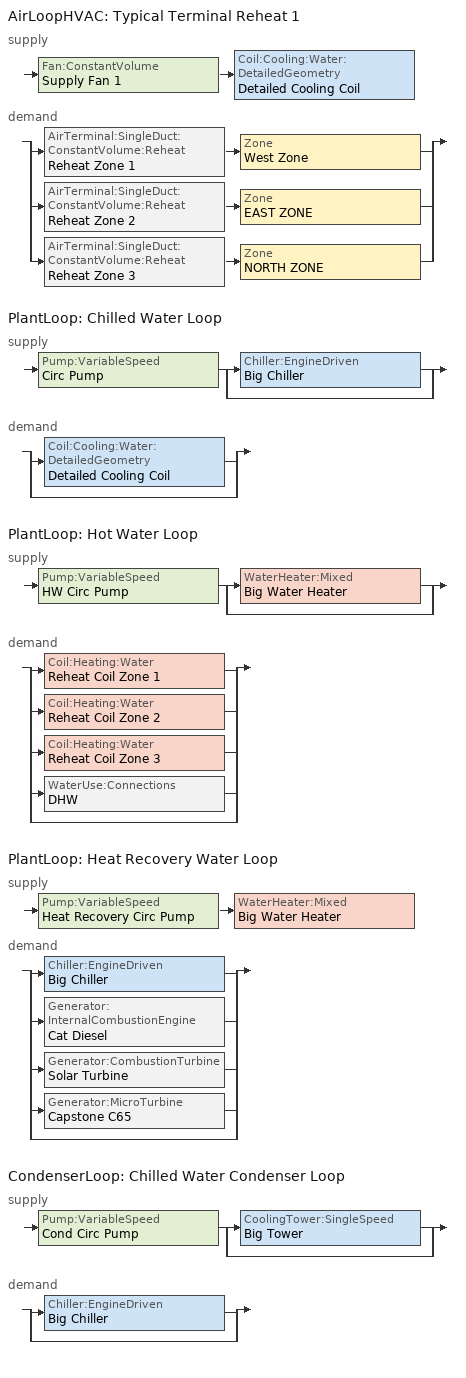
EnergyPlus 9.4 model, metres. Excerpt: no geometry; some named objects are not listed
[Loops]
AirLoopHVAC 'Typical Terminal Reheat 1'
 supply: Fan:ConstantVolume 'Supply Fan 1' > Coil:Cooling:Water:DetailedGeometry 'Detailed Cooling Coil'
 demand: split
  | AirTerminal:SingleDuct:ConstantVolume:Reheat 'Reheat Zone 1' > Zone 'West Zone'
  | AirTerminal:SingleDuct:ConstantVolume:Reheat 'Reheat Zone 2' > Zone 'EAST ZONE'
  | AirTerminal:SingleDuct:ConstantVolume:Reheat 'Reheat Zone 3' > Zone 'NORTH ZONE'
PlantLoop 'Chilled Water Loop'
 supply: Pump:VariableSpeed 'Circ Pump' > split
  | Chiller:EngineDriven 'Big Chiller'
  | bypass
 demand: split
  | Coil:Cooling:Water:DetailedGeometry 'Detailed Cooling Coil'
  | bypass
PlantLoop 'Hot Water Loop'
 supply: Pump:VariableSpeed 'HW Circ Pump' > split
  | WaterHeater:Mixed 'Big Water Heater'
  | bypass
 demand: split
  | Coil:Heating:Water 'Reheat Coil Zone 1'
  | Coil:Heating:Water 'Reheat Coil Zone 2'
  | Coil:Heating:Water 'Reheat Coil Zone 3'
  | WaterUse:Connections 'DHW'
  | bypass
PlantLoop 'Heat Recovery Water Loop'
 supply: Pump:VariableSpeed 'Heat Recovery Circ Pump' > WaterHeater:Mixed 'Big Water Heater'
 demand: split
  | Chiller:EngineDriven 'Big Chiller'
  | Generator:InternalCombustionEngine 'Cat Diesel'
  | Generator:CombustionTurbine 'Solar Turbine'
  | Generator:MicroTurbine 'Capstone C65'
  | bypass
CondenserLoop 'Chilled Water Condenser Loop'
 supply: Pump:VariableSpeed 'Cond Circ Pump' > split
  | CoolingTower:SingleSpeed 'Big Tower'
  | bypass
 demand: split
  | Chiller:EngineDriven 'Big Chiller'
  | bypass
[PlantLoop] Fluid Type=Water; Minimum Loop Flow Rate {m3/s}=0; Plant Loop Volume {m3}=autocalculate; Load Distribution Scheme=Optimal
Name | Plant Equipment Operation Scheme | Maximum Loop Temperature {C} | Minimum Loop Temperature {C} | Maximum Loop Flow Rate {m3/s}
Chilled Water Loop | CW Loop Operation | 98 | 1 | 0.0011
Hot Water Loop | Hot Loop Operation | 100 | 10 | 0.0043
Heat Recovery Water Loop | Hot Loop Operation | 98 | 10 | 0.005
[CondenserLoop]
Chilled Water Condenser Loop: Fluid Type=Water; Condenser Equipment Operation Scheme=Tower Loop Operation; Maximum Loop Temperature {C}=80; Minimum Loop Temperature {C}=10; Maximum Loop Flow Rate {m3/s}=0.0011; Minimum Loop Flow Rate {m3/s}=0; Condenser Loop Volume {m3}=autocalculate; Load Distribution Scheme=SequentialLoad
[SetpointManager:FollowOutdoorAirTemperature]
MyCondenserControl: Control Variable=Temperature; Reference Temperature Type=OutdoorAirWetBulb; Offset Temperature Difference {deltaC}=0; Maximum Setpoint Temperature {C}=80; Minimum Setpoint Temperature {C}=10; Setpoint Node or NodeList=Condenser Supply Outlet Node
[PlantEquipmentOperationSchemes]
Name | Control Scheme 1 | Control Scheme 1 Schedule | Control Scheme 2 | Control Scheme 2 Schedule
CW Loop Operation | Peak Operation | On Peak | Peak Operation | Off Peak
Hot Loop Operation | Water Heater Only | ON
[CondenserEquipmentOperationSchemes]
Tower Loop Operation: Control Scheme 1=Year Round Tower Operation; Control Scheme 1 Schedule=ON
[PlantEquipmentOperation:CoolingLoad] Load Range 1 Lower Limit {W}=0
Name | Load Range 1 Upper Limit {W} | Range 1 Equipment List
Peak Operation | 500000 | Diesel Only
Year Round Tower Operation | 90000000 | All Towers
[PlantEquipmentOperation:HeatingLoad]
Water Heater Only: Load Range 1 Lower Limit {W}=0; Load Range 1 Upper Limit {W}=10000000; Range 1 Equipment List=heating plant
[PlantEquipmentList]
Diesel Only: Big Chiller
heating plant: Big Water Heater
[CondenserEquipmentList]
All Towers: Big Tower
[AirLoopHVAC]
Typical Terminal Reheat 1: Design Supply Air Flow Rate {m3/s}=1.3
[SetpointManager:Scheduled]
Big Chiller Setpoint Manager: Control Variable=Temperature; Schedule=CW Loop Temp Schedule; Setpoint Node or NodeList=Big Chiller Outlet Node
[Controller:WaterCoil]
Main Cooling Coil Controller: Control Variable=Temperature; Action=Reverse; Actuator Variable=FLOW; Controller Convergence Tolerance {deltaC}=0.1; Maximum Actuated Flow {m3/s}=0.0011; Minimum Actuated Flow {m3/s}=0
[Zone equipment]
West Zone: Reheat Zone 1
EAST ZONE: Reheat Zone 2
NORTH ZONE: Reheat Zone 3
[AirTerminal:SingleDuct:ConstantVolume:Reheat] Availability Schedule=FanAndCoilAvailSched; Minimum Hot Water or Steam Flow Rate {m3/s}=0; Convergence Tolerance=0.001
Name | Maximum Air Flow Rate {m3/s} | Reheat Coil | Maximum Hot Water or Steam Flow Rate {m3/s}
Reheat Zone 1 | 0.47 | Reheat Coil Zone 1 | 0.0013
Reheat Zone 2 | 0.36 | Reheat Coil Zone 2 | 0.0012
Reheat Zone 3 | 0.47 | Reheat Coil Zone 3 | 0.0013
[ZoneControl:Thermostat] Control Type Schedule=Dual Zone Control Type Sched; Control 1=Dual setpoints
Name | Zone or ZoneList
Zone 1 Thermostat | West Zone
Zone 2 Thermostat | EAST ZONE
Zone 3 Thermostat | NORTH ZONE
[ThermostatSetpoint:DualSetpoint]
Dual setpoints: Heating Setpoint Temperature Schedule=Heating Setpoints; Cooling Setpoint Temperature Schedule=Cooling Setpoints
[Chiller:EngineDriven]
Big Chiller: Condenser Type=WaterCooled; Nominal Capacity {W}=100000; Nominal COP {W/W}=2.75; Minimum Part Load Ratio=0.15; Maximum Part Load Ratio=1; Optimum Part Load Ratio=0.65; Design Condenser Inlet Temperature {C}=35; Temperature Rise Coefficient=2.778; Design Chilled Water Outlet Temperature {C}=6.67; Design Chilled Water Flow Rate {m3/s}=0.0011; Design Condenser Water Flow Rate {m3/s}=0.0011; Coefficient 1 of Capacity Ratio Curve=0.9949; Coefficient 2 of Capacity Ratio Curve=-0.045954; Coefficient 3 of Capacity Ratio Curve=-0.0013543; Coefficient 1 of Power Ratio Curve=2.333; Coefficient 2 of Power Ratio Curve=-1.975; Coefficient 3 of Power Ratio Curve=0.6121; Coefficient 1 of Full Load Ratio Curve=0.03303; Coefficient 2 of Full Load Ratio Curve=0.6852; Coefficient 3 of Full Load Ratio Curve=0.2818; Chilled Water Outlet Temperature Lower Limit {C}=5; Fuel Use Curve=Fuel Use Curve; Jacket Heat Recovery Curve=Recovery Jacket Heat Curve; Lube Heat Recovery Curve=Recovery Lube Heat Curve; Total Exhaust Energy Curve=Total Exhaust Energy Curve; Exhaust Temperature Curve=Exhaust Temp Curve; Coefficient 1 of U-Factor Times Area Curve=0.01516; Coefficient 2 of U-Factor Times Area Curve=0.9; Maximum Exhaust Flow per Unit of Power Output {(kg/s)/W}=0.00063; Design Minimum Exhaust Temperature {C}=150; Fuel Type=DIESEL; Fuel Higher Heating Value {kJ/kg}=45500; Design Heat Recovery Water Flow Rate {m3/s}=0.00125; Chiller Flow Mode=LeavingSetpointModulated; Maximum Temperature for Heat Recovery at Heat Recovery Outlet Node {C}=80
[WaterHeater:Mixed]
Big Water Heater: Tank Volume {m3}=0.151; Setpoint Temperature Schedule=Hot Water Setpoint Temperature Schedule; Deadband Temperature Difference {deltaC}=5; Maximum Temperature Limit {C}=82.2222; Heater Control Type=CYCLE; Heater Maximum Capacity {W}=200000; Heater Fuel Type=Electricity; Heater Thermal Efficiency=0.8; Ambient Temperature Indicator=SCHEDULE; Ambient Temperature Schedule=Hot Water Ambient Temperature Schedule; Off Cycle Loss Coefficient to Ambient Temperature {W/K}=5; On Cycle Loss Coefficient to Ambient Temperature {W/K}=5; Use Side Effectiveness=1; Source Side Effectiveness=0.9; Use Side Design Flow Rate {m3/s}=0.0043; Source Side Design Flow Rate {m3/s}=0.005
[CoolingTower:SingleSpeed]
Big Tower: Design Water Flow Rate {m3/s}=0.0011; Design Air Flow Rate {m3/s}=16; Design Fan Power {W}=1000; Design U-Factor Times Area Value {W/K}=1750; Free Convection Regime Air Flow Rate {m3/s}=0; Free Convection Regime U-Factor Times Area Value {W/K}=0; Performance Input Method=UFactorTimesAreaAndDesignWaterFlowRate
[Pump:VariableSpeed] Design Pump Head {Pa}=300000; Motor Efficiency=0.87; Fraction of Motor Inefficiencies to Fluid Stream=0; Coefficient 1 of the Part Load Performance Curve=0; Coefficient 2 of the Part Load Performance Curve=1; Coefficient 3 of the Part Load Performance Curve=0; Coefficient 4 of the Part Load Performance Curve=0; Design Minimum Flow Rate {m3/s}=0; Pump Control Type=INTERMITTENT
Name | Design Maximum Flow Rate {m3/s} | Design Power Consumption {W}
Circ Pump; Cond Circ Pump | 0.0011 | 500
HW Circ Pump | 0.0043 | 2000
Heat Recovery Circ Pump | 0.005 | 2500
[Coil:Heating:Water] Availability Schedule=FanAndCoilAvailSched; U-Factor Times Area Value {W/K}=400; Performance Input Method=UFactorTimesAreaAndDesignWaterFlowRate; Rated Capacity {W}=autosize; Rated Inlet Water Temperature {C}=82.2; Rated Inlet Air Temperature {C}=16.6; Rated Outlet Water Temperature {C}=71.1; Rated Outlet Air Temperature {C}=32.2
Name | Maximum Water Flow Rate {m3/s}
Reheat Coil Zone 1 | 0.0013
Reheat Coil Zone 2 | 0.0012
Reheat Coil Zone 3 | 0.0018
[Coil:Cooling:Water:DetailedGeometry]
Detailed Cooling Coil: Availability Schedule=CoolingCoilAvailSched; Maximum Water Flow Rate {m3/s}=0.0011; Tube Outside Surface Area {m2}=6.23816; Total Tube Inside Area {m2}=6.20007; Fin Surface Area {m2}=101.716; Minimum Airflow Area {m2}=0.810606; Coil Depth {m}=0.165098; Fin Diameter {m}=0.435072; Fin Thickness {m}=0.00149998; Tube Inside Diameter {m}=0.01445; Tube Outside Diameter {m}=0.0158798; Tube Thermal Conductivity {W/m-K}=385.765; Fin Thermal Conductivity {W/m-K}=203.883; Fin Spacing {m}=0.00181429; Tube Depth Spacing {m}=0.0258998; Number of Tube Rows=6; Number of Tubes per Row=16
[Fan:ConstantVolume]
Supply Fan 1: Availability Schedule=FanAndCoilAvailSched; Fan Total Efficiency=0.7; Pressure Rise {Pa}=600; Maximum Flow Rate {m3/s}=1.3; Motor Efficiency=0.9; Motor In Airstream Fraction=1
[ElectricLoadCenter:Distribution]
Electric Load Center: Generator List=Backup Generators; Generator Operation Scheme Type=Baseload; Generator Demand Limit Scheme Purchased Electric Demand Limit {W}=0; Electrical Buss Type=AlternatingCurrent
[ElectricLoadCenter:Generators]
Backup Generators: Generator 1=Cat Diesel; Generator 1 Rated Electric Power Output {W}=50000; Generator 1 Availability Schedule=ON PEAK GENERATOR SCHEDULE; Generator 2=Solar Turbine; Generator 2 Rated Electric Power Output {W}=30000; Generator 2 Availability Schedule=OFF PEAK GENERATOR SCHEDULE; Generator 3=Capstone C65; Generator 3 Rated Electric Power Output {W}=65000; Generator 3 Availability Schedule=MID PEAK GENERATOR SCHEDULE
[Generator:InternalCombustionEngine]
Cat Diesel: Rated Power Output {W}=50000; Minimum Part Load Ratio=0.15; Maximum Part Load Ratio=1; Optimum Part Load Ratio=0.65; Shaft Power Curve=BG Shaft Power Curve; Jacket Heat Recovery Curve=BG Recovery Jacket Heat Curve; Lube Heat Recovery Curve=BG Recovery Lube Heat Curve; Total Exhaust Energy Curve=BG Total Exhaust Energy Curve; Exhaust Temperature Curve=BG Exhaust Temperature Curve; Coefficient 1 of U-Factor Times Area Curve=0.00952329; Coefficient 2 of U-Factor Times Area Curve=0.9; Maximum Exhaust Flow per Unit of Power Output {(kg/s)/W}=6.3e-07; Design Minimum Exhaust Temperature {C}=150; Fuel Higher Heating Value {kJ/kg}=45500; Design Heat Recovery Water Flow Rate {m3/s}=0.00125; Fuel Type=Diesel; Heat Recovery Maximum Temperature {C}=90
[Generator:CombustionTurbine]
Solar Turbine: Rated Power Output {W}=30000; Minimum Part Load Ratio=0.15; Maximum Part Load Ratio=1; Optimum Part Load Ratio=0.65; Part Load Based Fuel Input Curve=BG PL Based Fuel Input Curve; Temperature Based Fuel Input Curve=BG Temp Based Fuel Input Curve; Exhaust Flow Curve=BG Exhaust Flow Curve; Part Load Based Exhaust Temperature Curve=BG PL Based Exhaust Temp Curve; Temperature Based Exhaust Temperature Curve=BG Temp Based Exhaust Temp Curve; Heat Recovery Lube Energy Curve=BG Tur Recovery Lube Heat Curve; Coefficient 1 of U-Factor Times Area Curve=0.0190704; Coefficient 2 of U-Factor Times Area Curve=0.9; Maximum Exhaust Flow per Unit of Power Output {(kg/s)/W}=5.04e-06; Design Minimum Exhaust Temperature {C}=150; Design Air Inlet Temperature {C}=25; Fuel Higher Heating Value {kJ/kg}=43500; Design Heat Recovery Water Flow Rate {m3/s}=0.00125; Fuel Type=NaturalGas; Heat Recovery Maximum Temperature {C}=90
[Generator:MicroTurbine]
Capstone C65: Reference Electrical Power Output {W}=65000; Minimum Full Load Electrical Power Output {W}=29900; Maximum Full Load Electrical Power Output {W}=65000; Reference Electrical Efficiency Using Lower Heating Value=0.29; Reference Combustion Air Inlet Temperature {C}=15; Reference Combustion Air Inlet Humidity Ratio {kgWater/kgDryAir}=0.00638; Reference Elevation {m}=0; Electrical Power Function of Temperature and Elevation Curve=Capstone C65 Power_vs_Temp_Elev; Electrical Efficiency Function of Temperature Curve=Capstone C65 Efficiency_vs_Temp; Electrical Efficiency Function of Part Load Ratio Curve=Capstone C65 Efficiency_vs_PLR; Fuel Type=NaturalGas; Fuel Higher Heating Value {kJ/kg}=50000; Fuel Lower Heating Value {kJ/kg}=45450; Standby Power {W}=300; Ancillary Power {W}=4500; Reference Thermal Efficiency Using Lower Heat Value=0.4975; Reference Inlet Water Temperature {C}=60; Heat Recovery Water Flow Operating Mode=PlantControl; Reference Heat Recovery Water Flow Rate {m3/s}=0.00252362; Thermal Efficiency Function of Temperature and Elevation Curve=Capstone C65 ThermalEff_vs_Temp_Elev; Heat Recovery Rate Function of Part Load Ratio Curve=Capstone C65 HeatRecoveryRate_vs_PLR; Heat Recovery Rate Function of Inlet Water Temperature Curve=Capstone C65 HeatRecoveryRate_vs_InletTemp; Heat Recovery Rate Function of Water Flow Rate Curve=Capstone C65 HeatRecoveryRate_vs_WaterFlow; Minimum Heat Recovery Water Flow Rate {m3/s}=0.00157726; Maximum Heat Recovery Water Flow Rate {m3/s}=0.00378543; Maximum Heat Recovery Water Temperature {C}=82.2; Reference Exhaust Air Mass Flow Rate {kg/s}=0.489885; Exhaust Air Flow Rate Function of Temperature Curve=Capstone C65 ExhAirFlowRate_vs_InletTemp; Exhaust Air Flow Rate Function of Part Load Ratio Curve=Capstone C65 ExhAirFlowRate_vs_PLR; Nominal Exhaust Air Outlet Temperature=308.9; Exhaust Air Temperature Function of Temperature Curve=Capstone C65 ExhaustTemp_vs_InletTemp; Exhaust Air Temperature Function of Part Load Ratio Curve=Capstone C65 ExhaustTemp_vs_PLR
[WaterUse:Equipment]
Domestic Hot Water: Peak Flow Rate {m3/s}=0.001; Flow Rate Fraction Schedule=DHW Flow Frac Sch
[WaterUse:Connections]
DHW: Cold Water Supply Temperature Schedule=DHW Mains Temp Sch; Drain Water Heat Exchanger Type=NONE; Water Use Equipment 1=Domestic Hot Water
[Schedule:Compact]
HOT WATER AMBIENT TEMPERATURE SCHEDULE: Through: 12/31, For: AllDays, Until: 24:00, 22
HOT WATER SETPOINT TEMPERATURE SCHEDULE: Through: 12/31, For: AllDays, Until: 24:00, 60
ON PEAK: Through: 12/31, For: AllDays, Until: 9:00, 0, Until: 18:00, 1, Until: 24:00, 0
OFF PEAK; OFF PEAK GENERATOR SCHEDULE: Through: 12/31, For: AllDays, Until: 9:00, 1, Until: 18:00, 0, Until: 24:00, 1
FANANDCOILAVAILSCHED: Through: 3/31, For: AllDays, Until: 24:00, 1, Through: 9/30, For: Weekdays, Until: 7:00, 0, Until: 17:00, 1, Until: 24:00, 0, For: Weekends Holiday, Until: 24:00, 0, For: SummerDesignDay WinterDesignDay, Until: 7:00, 0, Until: 17:00, 1, Until: 24:00, 0, For: CustomDay1 CustomDay2, Until: 24:00, 0, Through: 12/31, For: AllDays, Until: 24:00, 1
COOLINGCOILAVAILSCHED: Through: 3/31, For: AllDays, Until: 24:00, 0, Through: 9/30, For: Weekdays, Until: 7:00, 0, Until: 17:00, 1, Until: 24:00, 0, For: Weekends Holiday, Until: 24:00, 0, For: SummerDesignDay WinterDesignDay, Until: 7:00, 0, Until: 17:00, 1, Until: 24:00, 0, For: CustomDay1 CustomDay2, Until: 24:00, 0, Through: 12/31, For: AllDays, Until: 24:00, 0
ON: Through: 12/31, For: AllDays, Until: 24:00, 1
CW LOOP TEMP SCHEDULE: Through: 12/31, For: AllDays, Until: 24:00, 6.67
HEATING SETPOINTS: Through: 12/31, For: Weekdays weekends holiday, Until: 8:00, 15, Until: 18:00, 20, Until: 24:00, 15, For: SummerDesignDay, Until: 24:00, 20, For: WinterDesignDay, Until: 24:00, 20, For: CustomDay1 CustomDay2, Until: 8:00, 15, Until: 18:00, 20, Until: 24:00, 15
COOLING SETPOINTS: Through: 12/31, For: Weekdays weekends holiday, Until: 8:00, 30, Until: 18:00, 24, Until: 24:00, 30, For: SummerDesignDay, Until: 24:00, 20, For: WinterDesignDay, Until: 24:00, 20, For: CustomDay1 CustomDay2, Until: 8:00, 30, Until: 18:00, 24, Until: 24:00, 30
DUAL ZONE CONTROL TYPE SCHED: Through: 12/31, For: AllDays, Until: 24:00, 4
DHW MAINS TEMP SCH: Through: 12/31, For: AllDays, Until: 24:00, 20
DHW FLOW FRAC SCH: Through: 12/31, For: AllDays, Until: 6:00, 0, Until: 9:00, 0.1, Until: 10:00, 0.2, Until: 11:00, 0.3, Until: 12:00, 0.5, Until: 13:00, 0.7, Until: 14:00, 0.9, Until: 15:00, 1, Until: 16:00, 0.7, Until: 17:00, 0.5, Until: 18:00, 0.2, Until: 19:00, 0.1, Until: 24:00, 0
ON PEAK GENERATOR SCHEDULE: Through: 12/31, For: AllDays, Until: 14:00, 0, Until: 18:00, 1, Until: 24:00, 0
MID PEAK GENERATOR SCHEDULE: Through: 12/31, For: AllDays, Until: 9:00, 0, Until: 14:00, 1, Until: 24:00, 0
[Curve:Bicubic]
Capstone C65 ThermalEff_vs_Temp_Elev: Coefficient1 Constant=0.935538; Coefficient2 x=0.00541992; Coefficient3 x**2=-7.8902e-05; Coefficient4 y=-1.74338e-05; Coefficient5 y**2=-2.51197e-08; Coefficient6 x*y=-4.50373e-06; Coefficient7 x**3=1.49283e-06; Coefficient8 y**3=2.16866e-12; Coefficient9 x**2*y=1.93982e-08; Coefficient10 x*y**2=6.73429e-10; Minimum Value of x=-17.8; Maximum Value of x=48.9; Minimum Value of y=0; Maximum Value of y=3048
[Curve:Biquadratic]
Capstone C65 Power_vs_Temp_Elev: Coefficient1 Constant=1.20277; Coefficient2 x=-0.0096713; Coefficient3 x**2=-4.86079e-06; Coefficient4 y=-0.000154239; Coefficient5 y**2=9.11142e-09; Coefficient6 x*y=8.79789e-07; Minimum Value of x=-17.8; Maximum Value of x=50; Minimum Value of y=0; Maximum Value of y=3050
[Curve:Cubic]
Name | Coefficient1 Constant | Coefficient2 x | Coefficient3 x**2 | Coefficient4 x**3 | Minimum Value of x | Maximum Value of x | Input Unit Type for X | Output Unit Type
Capstone C65 Efficiency_vs_Temp | 1.04022 | -0.0017314 | -6.49704e-05 | 5.13317e-07 | -20 | 50
Capstone C65 Efficiency_vs_PLR | 0.21529 | 2.561463 | -3.24613 | 1.497306 | 0.03 | 1
Capstone C65 ExhAirFlowRate_vs_InletTemp | 0.983742 | 6.76623e-05 | 5.35766e-05 | -2.12819e-06 | -20 | 50 | Temperature | Dimensionless
Capstone C65 ExhAirFlowRate_vs_PLR | 0.272074 | 1.313337 | -1.04808 | 0.462166 | 0.03 | 1
Capstone C65 ExhaustTemp_vs_InletTemp | 0.924636 | 0.0052553 | -1.97367e-05 | -5.66196e-07 | -20 | 50
Capstone C65 ExhaustTemp_vs_PLR | 0.59175 | 0.87874 | -0.880443 | 0.410713 | 0.03 | 1
[Curve:Quadratic]
Name | Coefficient1 Constant | Coefficient2 x | Coefficient3 x**2 | Minimum Value of x | Maximum Value of x | Input Unit Type for X | Output Unit Type
Fuel Use Curve | 1.3 | 0.6318 | -0.4165 | 0 | 1
Recovery Jacket Heat Curve | 0.3922 | -0.4367 | 0.27796 | 0 | 1
Recovery Lube Heat Curve | 0.833 | -0.1371 | 0.0803 | 0 | 1
Total Exhaust Energy Curve | 0.3144 | -0.1353 | 0.09726 | 0 | 1
Exhaust Temp Curve | 392.4 | 33.33 | 0 | 0 | 1
BG Shaft Power Curve | 0.09755 | 0.6318 | -0.4165 | 0 | 1
BG Recovery Jacket Heat Curve | 0.25 | 0 | 0 | 0 | 1
BG Recovery Lube Heat Curve | 0.15 | 0 | 0 | 0 | 1
BG Total Exhaust Energy Curve | 0.1 | 0 | 0 | 0 | 1
BG Exhaust Temperature Curve | 425 | 0 | 0 | 0 | 1
BG PL Based Fuel Input Curve | 9.41 | -9.48 | 4.32 | 0 | 1
BG Temp Based Fuel Input Curve | 1.0044 | -0.0008 | 0 | 0 | 1
BG Exhaust Flow Curve | 0.05 | 0 | 0 | 0 | 1
BG PL Based Exhaust Temp Curve | 450 | 0 | 0 | 0 | 1
BG Temp Based Exhaust Temp Curve | 1.005 | 0.0018 | 0 | 0 | 1
BG Tur Recovery Lube Heat Curve | 0.223 | -0.4 | 0.2286 | 0 | 1
Capstone C65 HeatRecoveryRate_vs_PLR | 0 | 1 | 0 | 0.03 | 1
Capstone C65 HeatRecoveryRate_vs_InletTemp | 0.7516 | 0.00414 | 0 | 29.44 | 85 | Temperature | Dimensionless
Capstone C65 HeatRecoveryRate_vs_WaterFlow | 0.83 | 88.76138 | -8541.83 | 0.00157726 | 0.00378543 | VolumetricFlow | Dimensionless
